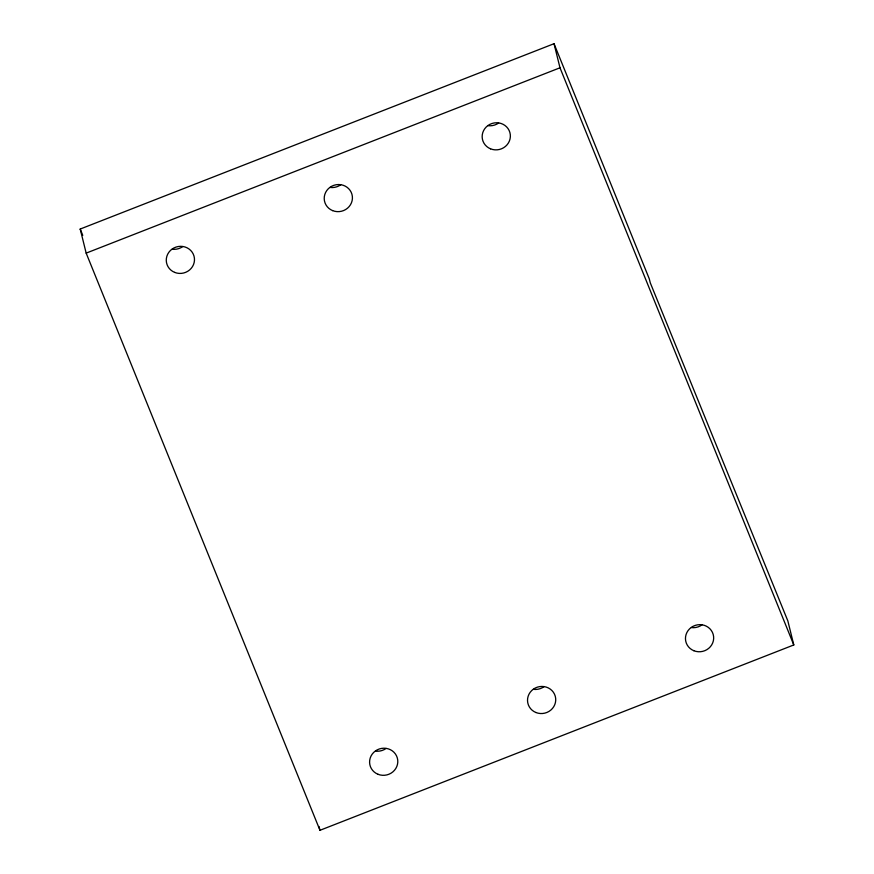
<?xml version="1.0" encoding="UTF-8"?>
<svg xmlns="http://www.w3.org/2000/svg" width="874" height="874" viewBox="0 0 874 874"><rect width="100%" height="100%" fill="white"/><g stroke="black" fill="none" stroke-linecap="round" stroke-linejoin="round"><path stroke-width="1.31" d="M80.211 229.043L554.029 43.7L649.284 278.839L650.278 282.848L787.835 620.879L793.789 644.957L319.971 830.3L86.165 253.121L80.211 229.043L82.768 235.357M86.165 253.121L559.994 67.79L554.029 43.7M559.994 67.79L793.789 644.957M319.021 826.498L319.971 830.3M498.628 123.016A14.148 13.525 -13.9 0 1 488.129 125.67M340.685 184.796A14.148 13.525 -13.9 0 1 330.186 187.451M386.046 748.472A14.148 13.525 -13.9 0 1 375.547 751.127M701.931 624.91A14.148 13.525 -13.9 0 1 691.432 627.565M543.989 686.691A14.148 13.525 -13.9 0 1 533.49 689.346M182.742 246.577A14.148 13.525 -13.9 0 1 172.244 249.232M693.858 650.726A14.148 13.525 -13.9 0 0 713.599 636.48A14.148 13.525 -13.9 0 0 691.258 627.423A14.148 13.525 -13.9 0 0 693.858 650.726M535.915 712.507A14.148 13.525 -13.9 0 0 555.656 698.26A14.148 13.525 -13.9 0 0 533.315 689.204A14.148 13.525 -13.9 0 0 535.915 712.507M377.983 774.277A14.148 13.525 -13.9 0 0 397.725 760.041A14.148 13.525 -13.9 0 0 375.372 750.985A14.148 13.525 -13.9 0 0 377.983 774.277M174.669 272.393A14.148 13.525 -13.9 0 0 194.41 258.147A14.148 13.525 -13.9 0 0 172.069 249.09A14.148 13.525 -13.9 0 0 174.669 272.393M490.554 148.831A14.148 13.525 -13.9 0 0 510.296 134.596A14.148 13.525 -13.9 0 0 487.954 125.528A14.148 13.525 -13.9 0 0 490.554 148.831M332.612 210.612A14.148 13.525 -13.9 0 0 352.353 196.366A14.148 13.525 -13.9 0 0 330.011 187.309A14.148 13.525 -13.9 0 0 332.612 210.612"/></g></svg>
